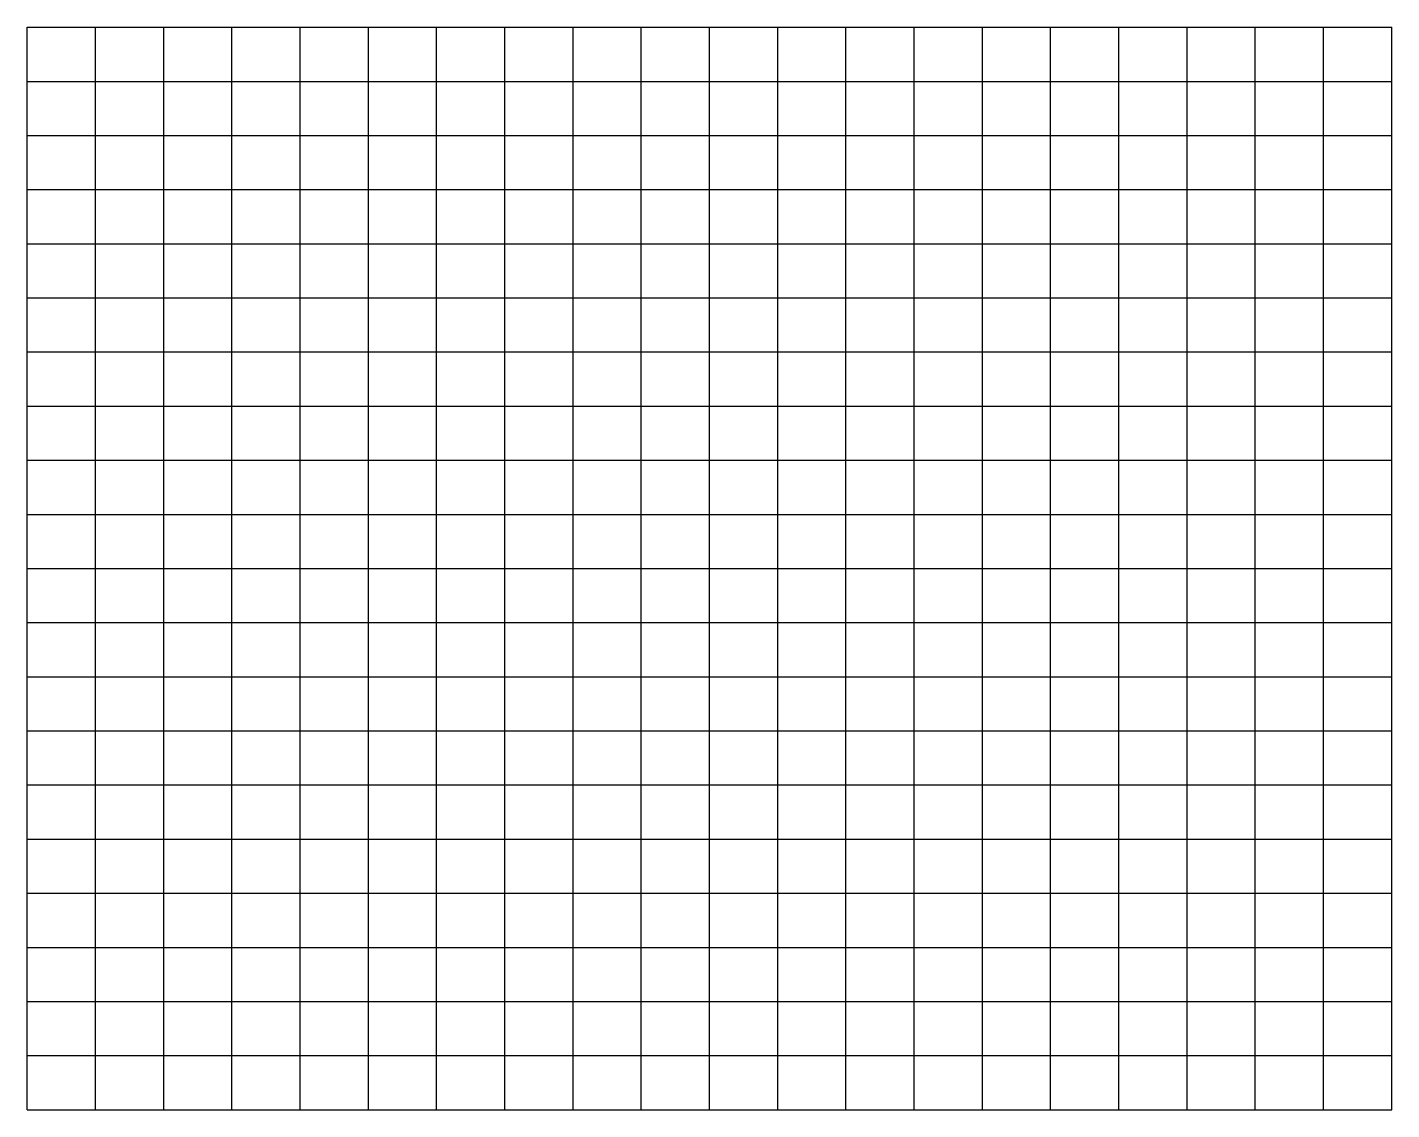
# Model space of a CAD drawing. Extents: x 99489 to 99678, y 80116 to 80266.
import ezdxf

# ---------------------------------------------------------------- set-up
doc = ezdxf.new("R2010")
doc.units = 0
doc.layers.add('Default', color=7, linetype='Continuous')
doc.layers.add('Draft_Corr_Final', color=7, linetype='Continuous')

msp = doc.modelspace()

# ---------------------------------------------------------------- linework, layer by layer
at = {"layer": 'Default'}
msp.add_line((99489.18, 80265.71), (99678.18, 80265.71), dxfattribs=at)
at = {"layer": 'Draft_Corr_Final'}
for p, q in [((99489.18, 80115.71), (99489.18, 80265.71)), ((99498.63, 80115.71), (99498.63, 80265.71)), ((99508.08, 80115.71), (99508.08, 80265.71)), ((99517.53, 80115.71), (99517.53, 80265.71)), ((99526.98, 80115.71), (99526.98, 80265.71)), ((99536.43, 80115.71), (99536.43, 80265.71)), ((99545.88, 80115.71), (99545.88, 80265.71)), ((99555.33, 80115.71), (99555.33, 80265.71)), ((99564.78, 80115.71), (99564.78, 80265.71)), ((99574.23, 80115.71), (99574.23, 80265.71)), ((99583.68, 80115.71), (99583.68, 80265.71)), ((99593.13, 80115.71), (99593.13, 80265.71)), ((99602.58, 80115.71), (99602.58, 80265.71)), ((99612.03, 80115.71), (99612.03, 80265.71)), ((99621.48, 80115.71), (99621.48, 80265.71)), ((99630.93, 80115.71), (99630.93, 80265.71)), ((99640.38, 80115.71), (99640.38, 80265.71)), ((99649.83, 80115.71), (99649.83, 80265.71)), ((99659.28, 80115.71), (99659.28, 80265.71)), ((99668.73, 80115.71), (99668.73, 80265.71)), ((99678.18, 80115.71), (99678.18, 80265.71)), ((99489.18, 80258.21), (99678.18, 80258.21)), ((99489.18, 80250.71), (99678.18, 80250.71)), ((99489.18, 80243.21), (99678.18, 80243.21)), ((99489.18, 80235.71), (99678.18, 80235.71)), ((99489.18, 80228.21), (99678.18, 80228.21)), ((99489.18, 80220.71), (99678.18, 80220.71)), ((99489.18, 80213.21), (99678.18, 80213.21)), ((99489.18, 80205.71), (99678.18, 80205.71)), ((99489.18, 80198.21), (99678.18, 80198.21)), ((99489.18, 80190.71), (99678.18, 80190.71)), ((99489.18, 80183.21), (99678.18, 80183.21)), ((99489.18, 80175.71), (99678.18, 80175.71)), ((99489.18, 80168.21), (99678.18, 80168.21)), ((99489.18, 80160.71), (99678.18, 80160.71)), ((99489.18, 80153.21), (99678.18, 80153.21)), ((99489.18, 80145.71), (99678.18, 80145.71)), ((99489.18, 80138.21), (99678.18, 80138.21)), ((99489.18, 80130.71), (99678.18, 80130.71)), ((99489.18, 80123.21), (99678.18, 80123.21)), ((99489.18, 80115.71), (99678.18, 80115.71))]:
    msp.add_line(p, q, dxfattribs=at)

doc.saveas('drawing.dxf')
